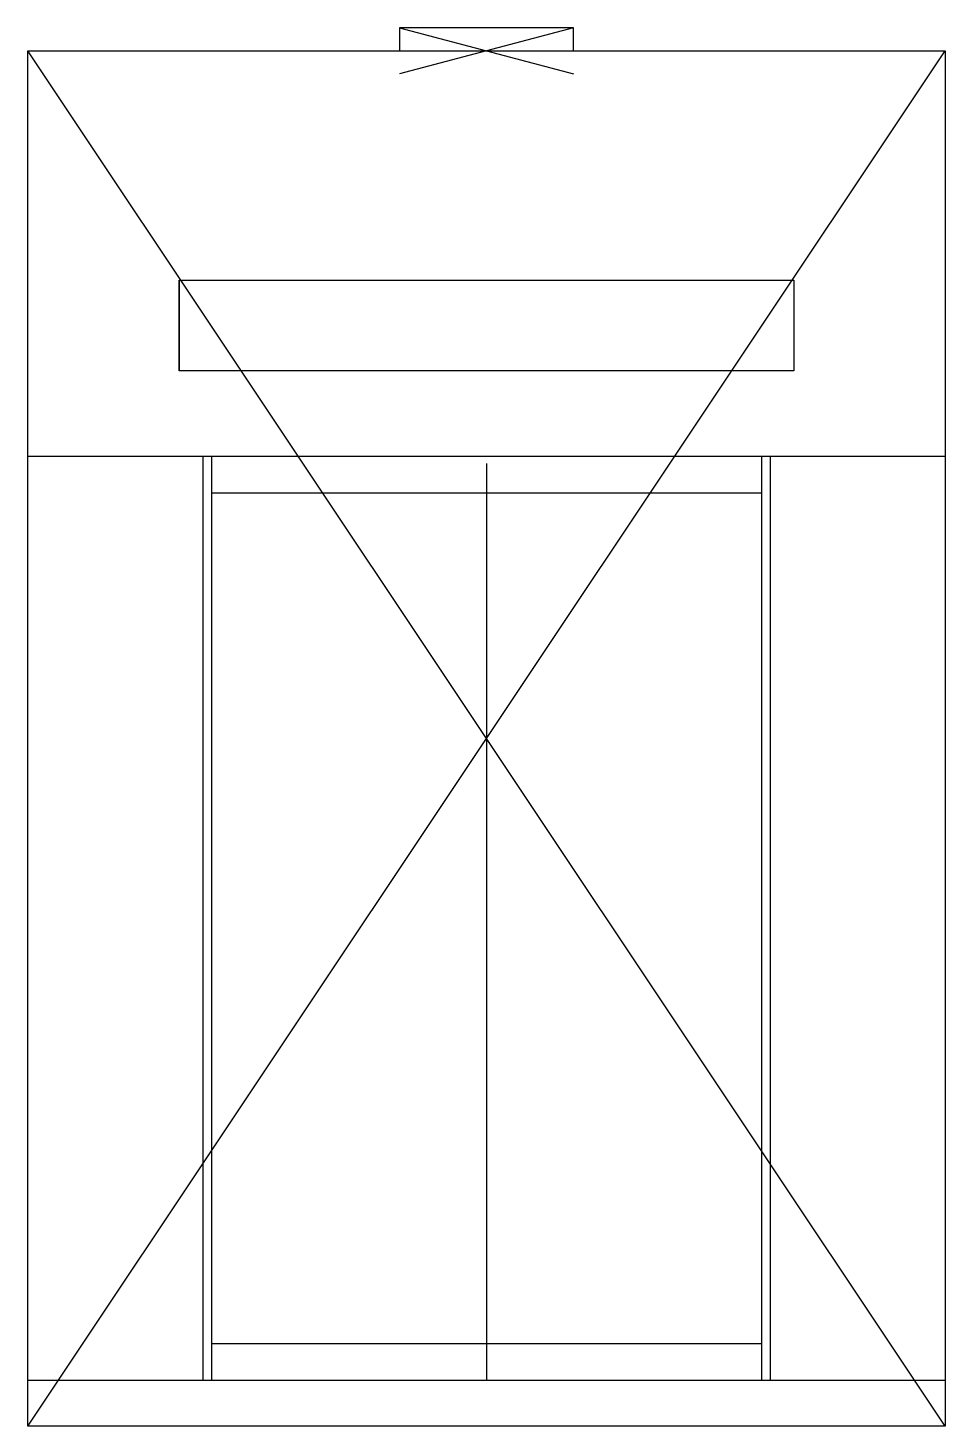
# Model space of a CAD drawing. Header units: millimetres. Extents: x -50 to 50, y -75 to 77.
import ezdxf

# ---------------------------------------------------------------- set-up
doc = ezdxf.new("R2010")
doc.units = ezdxf.units.MM
doc.layers.get('0').update_dxf_attribs({"linetype": 'CONTINUOUS'})

msp = doc.modelspace()

# ---------------------------------------------------------------- linework, layer by layer
for p, q in [((9.5, 77.5), (-9.5, 77.5)), ((-9.5, 77.5), (-9.5, 75)), ((9.5, 77.5), (-9.5, 72.5)), ((-9.5, 77.5), (9.5, 72.5)), ((9.5, 75), (9.5, 77.5)), ((50, -75), (-50, 75)), ((-50, -75), (50, 75)), ((-33.5, 50), (-33.5, 40.1)), ((33.5, 50), (33.5, 40.1)), ((-50, 30.8), (50, 30.8)), ((-30.95, 30.8), (-30.95, -70)), ((-30, 30.8), (-30, -70)), ((30, 30.8), (30, -70)), ((30.95, 30.8), (30.95, -70)), ((0, 30), (0, -70)), ((-30, 26.8), (30, 26.8)), ((-30, -66), (30, -66)), ((-50, -70), (50, -70))]:
    msp.add_line(p, q)
for points in [[(50, -75), (-50, -75), (-50, 75), (50, 75)], [(-33.5, 50), (33.5, 50), (33.5, 40.1), (-33.5, 40.1)]]:
    msp.add_lwpolyline(points, close=True)

doc.saveas('drawing.dxf')
